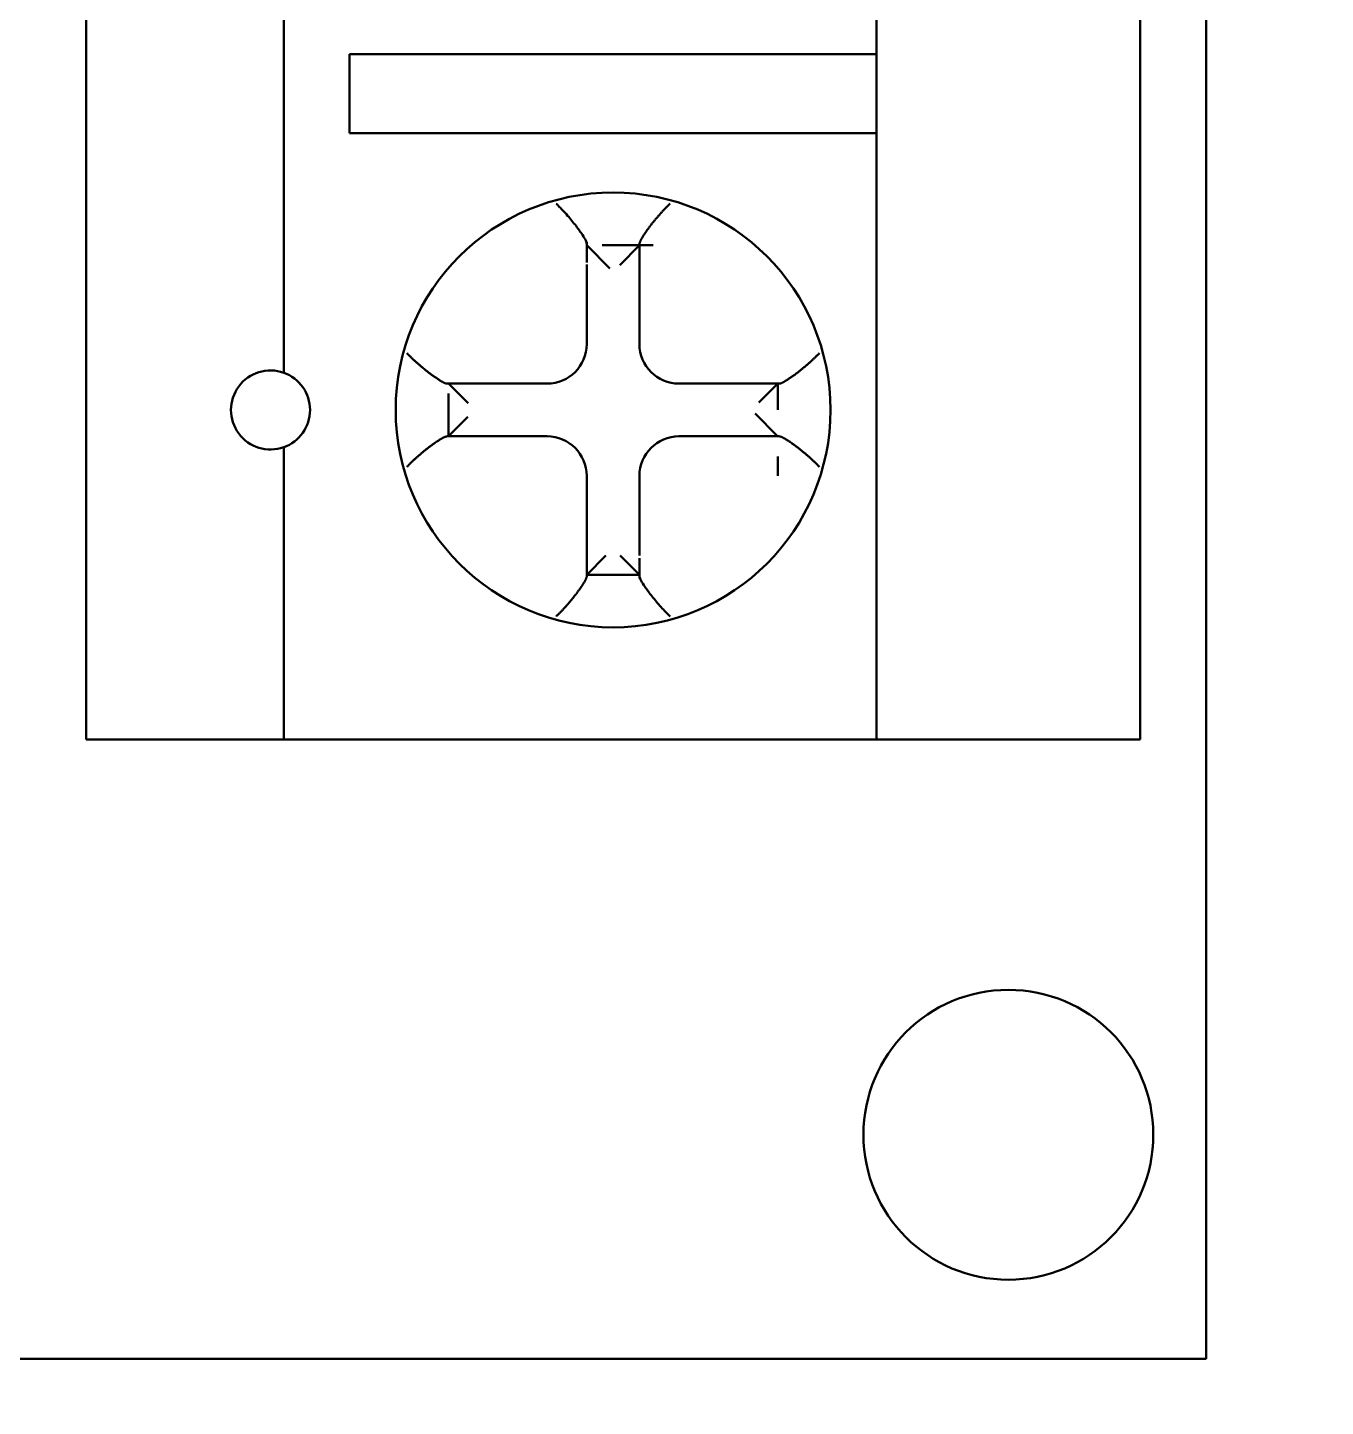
# Model space of a CAD drawing. Header units: millimetres. Extents: x 0 to 841, y 0 to 594.
# Drawn here: x 511.8 to 521.65, y 258.81 to 269.27 of the extents above; entities that cross this region are included whole.
import ezdxf

# ---------------------------------------------------------------- set-up
doc = ezdxf.new("R2010")
doc.units = ezdxf.units.MM
doc.layers.add('Hatch (ISO)', color=7, linetype='Continuous', lineweight=18)
doc.layers.add('Visible (ISO)', color=7, linetype='Continuous', lineweight=50)

msp = doc.modelspace()

# ---------------------------------------------------------------- hatches: boundary and pattern name
at = {"layer": 'Hatch (ISO)'}
h = msp.add_hatch(dxfattribs=at)
h.set_pattern_fill('ANSI31', color=256, scale=25.4, style=0)
h.set_pattern_definition([(45, (0, 0), (-2.245064, 2.245064), [])])
edge = h.paths.add_edge_path()
edge.add_ellipse((416.288, 307.621), major_axis=(-9.758, 2.186), ratio=1, start_angle=270, end_angle=282.6294)
edge.add_line((416.288, 317.621), (382.416, 317.621))
edge.add_ellipse((382.416, 312.621), major_axis=(-5, 0), ratio=1, start_angle=270, end_angle=360)
edge.add_line((377.416, 312.621), (377.416, 210.621))
edge.add_ellipse((382.416, 210.621), major_axis=(0, -5), ratio=1, start_angle=270, end_angle=360)
edge.add_line((382.416, 205.621), (416.288, 205.621))
edge.add_ellipse((416.288, 215.621), major_axis=(10, 0), ratio=1, start_angle=270, end_angle=282.6294)
edge.add_ellipse((445.416, 85.621), major_axis=(120.242, 26.942), ratio=1, start_angle=64.74122, end_angle=90, ccw=False)
edge.add_ellipse((474.544, 215.621), major_axis=(9.758, -2.186), ratio=1, start_angle=270, end_angle=282.6294)
edge.add_line((474.544, 205.621), (558.416, 205.621))
edge.add_ellipse((558.416, 210.621), major_axis=(5, 0), ratio=1, start_angle=270, end_angle=360)
edge.add_line((563.416, 210.621), (563.416, 312.621))
edge.add_ellipse((558.416, 312.621), major_axis=(0, 5), ratio=1, start_angle=270, end_angle=360)
edge.add_line((558.416, 317.621), (474.544, 317.621))
edge.add_ellipse((474.544, 307.621), major_axis=(-10, 0), ratio=1, start_angle=270, end_angle=282.6294)
edge.add_ellipse((445.416, 437.621), major_axis=(-120.242, -26.942), ratio=1, start_angle=64.74122, end_angle=90, ccw=False)
edge = h.paths.add_edge_path(flags=0)
edge.add_line((388.916, 208.621), (388.916, 210.621))
edge.add_ellipse((382.416, 210.621), major_axis=(0, 6.5), ratio=1, start_angle=270, end_angle=363.5049)
edge.add_line((382.019, 217.108), (380.416, 217.108))
edge.add_line((380.416, 217.108), (380.416, 221.814))
edge.add_spline(control_points=[(380.416, 221.814), (380.416, 222.421), (380.5, 223.145), (380.692, 224.324), (380.822, 224.956), (381.036, 226.225), (381.109, 226.863), (381.109, 228.037), (381.036, 228.675), (380.822, 229.944), (380.692, 230.576), (380.5, 231.755), (380.416, 232.479), (380.416, 233.086)], knot_values=[1.346639, 1.346639, 1.346639, 1.346639, 1.528836, 1.528836, 1.705012, 1.705012, 1.881187, 1.881187, 2.057362, 2.057362, 2.233538, 2.233538, 2.415734, 2.415734, 2.415734, 2.415734], degree=3, periodic=0)
edge.add_line((380.416, 233.086), (380.416, 241.621))
edge.add_ellipse((380.416, 244.121), major_axis=(2.5, 0), ratio=1, start_angle=270, end_angle=450)
edge.add_line((380.416, 246.621), (380.416, 276.621))
edge.add_ellipse((380.416, 279.121), major_axis=(2.5, 0), ratio=1, start_angle=270, end_angle=450)
edge.add_line((380.416, 281.621), (380.416, 306.121))
edge.add_line((380.416, 306.121), (382.489, 306.121))
edge.add_ellipse((382.416, 312.621), major_axis=(6.5, 0.073), ratio=1, start_angle=270, end_angle=359.355)
edge.add_line((388.916, 312.621), (388.916, 314.621))
edge.add_line((388.916, 314.621), (416.288, 314.621))
edge.add_ellipse((416.288, 307.621), major_axis=(7, 0), ratio=1, start_angle=77.3706, end_angle=90, ccw=False)
edge.add_ellipse((445.416, 437.621), major_axis=(123.169, -27.598), ratio=1, start_angle=270, end_angle=279.22446)
edge.add_ellipse((445.416, 311.397), major_axis=(-0.223, -7.497), ratio=1, start_angle=270, end_angle=453.4049)
edge.add_ellipse((445.416, 437.621), major_axis=(126.001, 7.497), ratio=1, start_angle=270, end_angle=279.22446)
edge.add_ellipse((474.544, 307.621), major_axis=(6.831, 1.531), ratio=1, start_angle=77.3706, end_angle=90, ccw=False)
edge.add_line((474.544, 314.621), (535.916, 314.621))
edge.add_ellipse((538.416, 314.621), major_axis=(0, -2.5), ratio=1, start_angle=270, end_angle=450)
edge.add_line((540.916, 314.621), (551.918, 314.621))
edge.add_line((551.918, 314.621), (551.918, 312.445))
edge.add_ellipse((558.416, 312.621), major_axis=(0.176, -6.498), ratio=1, start_angle=270, end_angle=359.0971)
edge.add_line((558.489, 306.121), (560.416, 306.121))
edge.add_line((560.416, 306.121), (560.416, 217.108))
edge.add_line((560.416, 217.108), (558.813, 217.108))
edge.add_ellipse((558.416, 210.621), major_axis=(-6.488, 0.397), ratio=1, start_angle=270, end_angle=361.9571)
edge.add_line((551.918, 210.796), (551.918, 208.621))
edge.add_line((551.918, 208.621), (540.916, 208.621))
edge.add_ellipse((538.416, 208.621), major_axis=(0, 2.5), ratio=1, start_angle=270, end_angle=450)
edge.add_line((535.916, 208.621), (474.544, 208.621))
edge.add_ellipse((474.544, 215.621), major_axis=(-7, 0), ratio=1, start_angle=77.3706, end_angle=90, ccw=False)
edge.add_ellipse((445.416, 85.621), major_axis=(-123.169, 27.598), ratio=1, start_angle=270, end_angle=279.22446)
edge.add_ellipse((445.416, 211.844), major_axis=(0.223, 7.497), ratio=1, start_angle=270, end_angle=453.4049)
edge.add_ellipse((445.416, 85.621), major_axis=(-126.001, -7.497), ratio=1, start_angle=270, end_angle=279.22446)
edge.add_ellipse((416.288, 215.621), major_axis=(-6.831, -1.531), ratio=1, start_angle=77.3706, end_angle=90, ccw=False)
edge.add_line((416.288, 208.621), (388.916, 208.621))
edge = h.paths.add_edge_path(flags=0)
edge.add_ellipse((557.666, 211.371), major_axis=(0, 2.172), ratio=1, start_angle=0, end_angle=360)
edge = h.paths.add_edge_path(flags=0)
edge.add_ellipse((557.666, 311.871), major_axis=(0, 2.172), ratio=1, start_angle=0, end_angle=360)
edge = h.paths.add_edge_path(flags=0)
edge.add_ellipse((383.166, 311.871), major_axis=(0, 2.172), ratio=1, start_angle=0, end_angle=360)
edge = h.paths.add_edge_path(flags=0)
edge.add_ellipse((383.166, 211.371), major_axis=(0, 2.172), ratio=1, start_angle=0, end_angle=360)
edge = h.paths.add_edge_path(flags=0)
edge.add_ellipse((445.416, 214.344), major_axis=(0, 2), ratio=1, start_angle=0, end_angle=360)
edge = h.paths.add_edge_path(flags=0)
edge.add_ellipse((445.416, 308.897), major_axis=(0, 2), ratio=1, start_angle=0, end_angle=360)

# ---------------------------------------------------------------- linework, layer by layer
at = {"layer": 'Visible (ISO)'}
for p, q in [((520.748, 259.168), (520.748, 278.568)), ((512.248, 273.868), (512.248, 263.868)), ((518.248, 273.868), (518.248, 269.068)), ((520.248, 273.868), (520.248, 263.868)), ((513.748, 271.085), (513.748, 266.651)), ((514.248, 269.068), (514.248, 268.468)), ((518.248, 269.068), (514.248, 269.068)), ((518.248, 269.068), (518.248, 268.468)), ((518.248, 268.468), (514.248, 268.468)), ((518.248, 268.468), (518.248, 263.868)), ((516.048, 267.642), (516.048, 267.488)), ((516.224, 267.442), (516.05, 267.616)), ((516.553, 267.618), (516.164, 267.618)), ((516.448, 267.618), (516.298, 267.468)), ((516.448, 267.473), (516.448, 267.628)), ((516.048, 266.868), (516.048, 267.473)), ((516.448, 267.473), (516.448, 266.868)), ((515.143, 266.568), (514.988, 266.568)), ((515.147, 266.419), (514.998, 266.568)), ((514.998, 266.494), (514.998, 266.291)), ((515.143, 266.568), (515.748, 266.568)), ((516.748, 266.568), (517.353, 266.568)), ((517.508, 266.568), (517.353, 266.568)), ((517.498, 266.568), (517.354, 266.424)), ((517.498, 266.568), (517.498, 266.368)), ((514.998, 266.168), (514.998, 266.368)), ((515.145, 266.315), (514.998, 266.168)), ((517.496, 266.169), (517.326, 266.34)), ((513.748, 266.085), (513.748, 263.868)), ((514.988, 266.168), (515.143, 266.168)), ((515.748, 266.168), (515.143, 266.168)), ((517.353, 266.168), (516.748, 266.168)), ((517.353, 266.168), (517.508, 266.168)), ((517.498, 266.016), (517.498, 265.867)), ((516.048, 265.263), (516.048, 265.868)), ((516.448, 265.868), (516.448, 265.263)), ((516.194, 265.264), (516.048, 265.118)), ((516.048, 265.108), (516.048, 265.263)), ((516.448, 265.118), (516.302, 265.264)), ((516.448, 265.243), (516.448, 265.089)), ((516.448, 265.118), (516.048, 265.118)), ((513.748, 263.868), (512.248, 263.868)), ((518.248, 263.868), (513.748, 263.868)), ((520.248, 263.868), (518.248, 263.868)), ((511.598, 259.168), (520.748, 259.168))]:
    msp.add_line(p, q, dxfattribs=at)
for centre, radius in [((516.248, 266.368), 1.65), ((519.248, 260.868), 1.1)]:
    msp.add_circle(centre, radius, dxfattribs=at)
for centre, start, end in [((515.748, 266.868), 270, 0), ((516.748, 266.868), 180, 270), ((513.648, 266.368), 70.5288, 289.4712), ((513.648, 266.368), 289.4712, 70.5288), ((515.748, 265.868), 0, 90), ((516.748, 265.868), 90, 180)]:
    msp.add_arc(centre, 0.3, start, end, dxfattribs=at)
for points, knots in [([(516.048, 267.628), (516.048, 267.63), (516.047, 267.634), (516.045, 267.643), (516.043, 267.648), (516.034, 267.666), (516.025, 267.68), (516.002, 267.716), (515.986, 267.739), (515.946, 267.791), (515.925, 267.817), (515.879, 267.87), (515.854, 267.896), (515.826, 267.924), (515.821, 267.929), (515.816, 267.933)], [0.000001, 0.000001, 0.000001, 0.000001, 0.00287768, 0.00287768, 0.00591078, 0.00591078, 0.01244531, 0.01244531, 0.0208303, 0.0208303, 0.02984915, 0.02984915, 0.03976854, 0.03976854, 0.04179777, 0.04179777, 0.04179777, 0.04179777]), ([(516.448, 267.628), (516.448, 267.629), (516.448, 267.63), (516.448, 267.631), (516.449, 267.632), (516.449, 267.634), (516.449, 267.635), (516.45, 267.637), (516.45, 267.638), (516.451, 267.64), (516.451, 267.642), (516.452, 267.643), (516.453, 267.645), (516.453, 267.647), (516.454, 267.648), (516.455, 267.65), (516.456, 267.652), (516.457, 267.654), (516.458, 267.656), (516.458, 267.657), (516.459, 267.658), (516.459, 267.659), (516.46, 267.66), (516.46, 267.661), (516.461, 267.662), (516.462, 267.664), (516.463, 267.666), (516.464, 267.668), (516.466, 267.671), (516.467, 267.673), (516.468, 267.675), (516.469, 267.677), (516.471, 267.68), (516.472, 267.682), (516.474, 267.684), (516.475, 267.687), (516.477, 267.689), (516.478, 267.691), (516.48, 267.694), (516.481, 267.696), (516.483, 267.698), (516.484, 267.701), (516.486, 267.703), (516.488, 267.706), (516.489, 267.708), (516.491, 267.711), (516.493, 267.713), (516.494, 267.716), (516.496, 267.718), (516.498, 267.721), (516.5, 267.724), (516.502, 267.726), (516.503, 267.729), (516.505, 267.731), (516.507, 267.734), (516.509, 267.736), (516.511, 267.739), (516.513, 267.742), (516.515, 267.744), (516.517, 267.747), (516.519, 267.75), (516.521, 267.752), (516.523, 267.755), (516.525, 267.758), (516.527, 267.76), (516.529, 267.763), (516.531, 267.766), (516.533, 267.768), (516.535, 267.771), (516.537, 267.774), (516.539, 267.776), (516.541, 267.779), (516.543, 267.782), (516.545, 267.784), (516.547, 267.787), (516.55, 267.79), (516.552, 267.792), (516.554, 267.795), (516.556, 267.798), (516.558, 267.8), (516.56, 267.803), (516.562, 267.806), (516.565, 267.808), (516.567, 267.811), (516.569, 267.814), (516.571, 267.816), (516.573, 267.819), (516.576, 267.821), (516.578, 267.824), (516.58, 267.827), (516.582, 267.829), (516.584, 267.832), (516.587, 267.834), (516.589, 267.837), (516.591, 267.84), (516.593, 267.842), (516.596, 267.845), (516.598, 267.847), (516.6, 267.85), (516.602, 267.852), (516.604, 267.855), (516.607, 267.857), (516.609, 267.86), (516.611, 267.862), (516.613, 267.865), (516.616, 267.867), (516.618, 267.87), (516.62, 267.872), (516.622, 267.875), (516.624, 267.877), (516.627, 267.879), (516.629, 267.882), (516.631, 267.884), (516.633, 267.886), (516.635, 267.889), (516.638, 267.891), (516.64, 267.893), (516.642, 267.896), (516.644, 267.898), (516.646, 267.9), (516.649, 267.902), (516.651, 267.905), (516.653, 267.907), (516.655, 267.909), (516.657, 267.911), (516.659, 267.913), (516.661, 267.915), (516.663, 267.917), (516.666, 267.919), (516.668, 267.921), (516.67, 267.923), (516.672, 267.925), (516.674, 267.927), (516.676, 267.929), (516.678, 267.931), (516.68, 267.933)], [0, 0, 0, 0, 0.022727, 0.022727, 0.022727, 0.045455, 0.045455, 0.045455, 0.068182, 0.068182, 0.068182, 0.090909, 0.090909, 0.090909, 0.113636, 0.113636, 0.113636, 0.136364, 0.136364, 0.136364, 0.147688, 0.147688, 0.147688, 0.159091, 0.159091, 0.159091, 0.181818, 0.181818, 0.181818, 0.204545, 0.204545, 0.204545, 0.227273, 0.227273, 0.227273, 0.25, 0.25, 0.25, 0.272727, 0.272727, 0.272727, 0.295455, 0.295455, 0.295455, 0.318182, 0.318182, 0.318182, 0.340909, 0.340909, 0.340909, 0.363636, 0.363636, 0.363636, 0.386364, 0.386364, 0.386364, 0.409091, 0.409091, 0.409091, 0.431818, 0.431818, 0.431818, 0.454545, 0.454545, 0.454545, 0.477273, 0.477273, 0.477273, 0.5, 0.5, 0.5, 0.522727, 0.522727, 0.522727, 0.545455, 0.545455, 0.545455, 0.568182, 0.568182, 0.568182, 0.590909, 0.590909, 0.590909, 0.613636, 0.613636, 0.613636, 0.636364, 0.636364, 0.636364, 0.659091, 0.659091, 0.659091, 0.681818, 0.681818, 0.681818, 0.704545, 0.704545, 0.704545, 0.727273, 0.727273, 0.727273, 0.75, 0.75, 0.75, 0.772727, 0.772727, 0.772727, 0.795455, 0.795455, 0.795455, 0.818182, 0.818182, 0.818182, 0.840909, 0.840909, 0.840909, 0.863636, 0.863636, 0.863636, 0.886364, 0.886364, 0.886364, 0.909091, 0.909091, 0.909091, 0.931818, 0.931818, 0.931818, 0.954545, 0.954545, 0.954545, 0.977273, 0.977273, 0.977273, 1, 1, 1, 1]), ([(514.988, 266.568), (514.987, 266.568), (514.986, 266.568), (514.985, 266.568), (514.983, 266.568), (514.982, 266.569), (514.981, 266.569), (514.979, 266.569), (514.978, 266.57), (514.976, 266.57), (514.974, 266.571), (514.973, 266.571), (514.971, 266.572), (514.969, 266.573), (514.967, 266.574), (514.966, 266.575), (514.964, 266.575), (514.962, 266.576), (514.96, 266.577), (514.958, 266.578), (514.956, 266.579), (514.954, 266.58), (514.952, 266.582), (514.95, 266.583), (514.947, 266.584), (514.946, 266.585), (514.944, 266.586), (514.943, 266.587), (514.94, 266.588), (514.937, 266.59), (514.934, 266.592), (514.932, 266.593), (514.929, 266.595), (514.927, 266.596), (514.925, 266.598), (514.922, 266.599), (514.92, 266.601), (514.917, 266.602), (514.915, 266.604), (514.913, 266.606), (514.91, 266.607), (514.908, 266.609), (514.905, 266.611), (514.903, 266.612), (514.9, 266.614), (514.898, 266.616), (514.895, 266.618), (514.892, 266.619), (514.89, 266.621), (514.887, 266.623), (514.885, 266.625), (514.882, 266.627), (514.879, 266.629), (514.877, 266.631), (514.874, 266.633), (514.872, 266.634), (514.869, 266.636), (514.866, 266.638), (514.864, 266.64), (514.861, 266.642), (514.858, 266.644), (514.856, 266.646), (514.853, 266.648), (514.85, 266.65), (514.848, 266.652), (514.845, 266.654), (514.842, 266.657), (514.84, 266.659), (514.837, 266.661), (514.834, 266.663), (514.832, 266.665), (514.829, 266.667), (514.826, 266.669), (514.824, 266.671), (514.821, 266.673), (514.818, 266.676), (514.816, 266.677), (514.815, 266.679), (514.813, 266.68), (514.809, 266.683), (514.806, 266.686), (514.802, 266.689), (514.8, 266.691), (514.797, 266.693), (514.795, 266.695), (514.792, 266.697), (514.789, 266.7), (514.787, 266.702), (514.784, 266.704), (514.781, 266.706), (514.779, 266.708), (514.776, 266.711), (514.774, 266.713), (514.771, 266.715), (514.769, 266.717), (514.766, 266.72), (514.764, 266.722), (514.761, 266.724), (514.759, 266.726), (514.756, 266.728), (514.754, 266.731), (514.751, 266.733), (514.749, 266.735), (514.746, 266.737), (514.744, 266.74), (514.741, 266.742), (514.739, 266.744), (514.737, 266.746), (514.734, 266.748), (514.732, 266.751), (514.729, 266.753), (514.727, 266.755), (514.725, 266.757), (514.723, 266.759), (514.72, 266.762), (514.718, 266.764), (514.716, 266.766), (514.714, 266.768), (514.711, 266.77), (514.709, 266.772), (514.707, 266.775), (514.705, 266.777), (514.703, 266.779), (514.701, 266.781), (514.699, 266.783), (514.697, 266.785), (514.695, 266.787), (514.693, 266.789), (514.691, 266.791), (514.689, 266.793), (514.687, 266.796), (514.685, 266.798), (514.683, 266.8)], [0, 0, 0, 0, 0.022727, 0.022727, 0.022727, 0.045455, 0.045455, 0.045455, 0.068182, 0.068182, 0.068182, 0.090909, 0.090909, 0.090909, 0.113636, 0.113636, 0.113636, 0.136364, 0.136364, 0.136364, 0.159091, 0.159091, 0.159091, 0.181818, 0.181818, 0.181818, 0.197847, 0.197847, 0.197847, 0.227273, 0.227273, 0.227273, 0.25, 0.25, 0.25, 0.272727, 0.272727, 0.272727, 0.295455, 0.295455, 0.295455, 0.318182, 0.318182, 0.318182, 0.340909, 0.340909, 0.340909, 0.363636, 0.363636, 0.363636, 0.386364, 0.386364, 0.386364, 0.409091, 0.409091, 0.409091, 0.431818, 0.431818, 0.431818, 0.454545, 0.454545, 0.454545, 0.477273, 0.477273, 0.477273, 0.5, 0.5, 0.5, 0.522727, 0.522727, 0.522727, 0.545455, 0.545455, 0.545455, 0.568182, 0.568182, 0.568182, 0.584169, 0.584169, 0.584169, 0.613636, 0.613636, 0.613636, 0.636364, 0.636364, 0.636364, 0.659091, 0.659091, 0.659091, 0.681818, 0.681818, 0.681818, 0.704545, 0.704545, 0.704545, 0.727273, 0.727273, 0.727273, 0.75, 0.75, 0.75, 0.772727, 0.772727, 0.772727, 0.795455, 0.795455, 0.795455, 0.818182, 0.818182, 0.818182, 0.840909, 0.840909, 0.840909, 0.863636, 0.863636, 0.863636, 0.886364, 0.886364, 0.886364, 0.909091, 0.909091, 0.909091, 0.931818, 0.931818, 0.931818, 0.954545, 0.954545, 0.954545, 0.977273, 0.977273, 0.977273, 1, 1, 1, 1]), ([(517.508, 266.568), (517.509, 266.568), (517.51, 266.568), (517.512, 266.568), (517.513, 266.568), (517.514, 266.569), (517.516, 266.569), (517.517, 266.569), (517.519, 266.57), (517.52, 266.57), (517.522, 266.571), (517.524, 266.571), (517.525, 266.572), (517.527, 266.573), (517.529, 266.574), (517.531, 266.575), (517.533, 266.575), (517.535, 266.576), (517.536, 266.577), (517.538, 266.578), (517.54, 266.579), (517.543, 266.58), (517.545, 266.582), (517.547, 266.583), (517.549, 266.584), (517.551, 266.585), (517.553, 266.586), (517.555, 266.588), (517.558, 266.589), (517.56, 266.59), (517.562, 266.592), (517.565, 266.593), (517.567, 266.595), (517.569, 266.596), (517.572, 266.598), (517.574, 266.599), (517.576, 266.601), (517.579, 266.602), (517.581, 266.604), (517.584, 266.606), (517.586, 266.607), (517.589, 266.609), (517.591, 266.611), (517.594, 266.612), (517.596, 266.614), (517.599, 266.616), (517.601, 266.618), (517.604, 266.619), (517.607, 266.621), (517.609, 266.623), (517.612, 266.625), (517.614, 266.627), (517.617, 266.629), (517.619, 266.631), (517.622, 266.633), (517.625, 266.634), (517.627, 266.636), (517.63, 266.638), (517.633, 266.64), (517.635, 266.642), (517.638, 266.644), (517.641, 266.646), (517.643, 266.648), (517.646, 266.65), (517.649, 266.652), (517.651, 266.654), (517.654, 266.657), (517.657, 266.659), (517.659, 266.661), (517.662, 266.663), (517.665, 266.665), (517.667, 266.667), (517.67, 266.669), (517.673, 266.671), (517.675, 266.673), (517.678, 266.676), (517.681, 266.678), (517.683, 266.68), (517.686, 266.682), (517.689, 266.684), (517.691, 266.686), (517.694, 266.689), (517.697, 266.691), (517.699, 266.693), (517.702, 266.695), (517.704, 266.697), (517.707, 266.7), (517.71, 266.702), (517.712, 266.704), (517.714, 266.706), (517.716, 266.707), (517.719, 266.71), (517.722, 266.713), (517.725, 266.715), (517.728, 266.717), (517.73, 266.72), (517.733, 266.722), (517.735, 266.724), (517.738, 266.726), (517.74, 266.728), (517.743, 266.731), (517.745, 266.733), (517.748, 266.735), (517.75, 266.737), (517.753, 266.74), (517.755, 266.742), (517.757, 266.744), (517.76, 266.746), (517.762, 266.748), (517.765, 266.751), (517.767, 266.753), (517.769, 266.755), (517.771, 266.757), (517.774, 266.759), (517.776, 266.762), (517.778, 266.764), (517.781, 266.766), (517.783, 266.768), (517.785, 266.77), (517.787, 266.772), (517.789, 266.775), (517.791, 266.777), (517.794, 266.779), (517.796, 266.781), (517.798, 266.783), (517.8, 266.785), (517.802, 266.787), (517.804, 266.789), (517.806, 266.791), (517.808, 266.793), (517.81, 266.796), (517.812, 266.798), (517.814, 266.8)], [0, 0, 0, 0, 0.0227273, 0.0227273, 0.0227273, 0.0454545, 0.0454545, 0.0454545, 0.0681818, 0.0681818, 0.0681818, 0.0909091, 0.0909091, 0.0909091, 0.1136364, 0.1136364, 0.1136364, 0.1363636, 0.1363636, 0.1363636, 0.1590909, 0.1590909, 0.1590909, 0.1818182, 0.1818182, 0.1818182, 0.2045455, 0.2045455, 0.2045455, 0.2272727, 0.2272727, 0.2272727, 0.25, 0.25, 0.25, 0.2727273, 0.2727273, 0.2727273, 0.2954545, 0.2954545, 0.2954545, 0.3181818, 0.3181818, 0.3181818, 0.3409091, 0.3409091, 0.3409091, 0.3636364, 0.3636364, 0.3636364, 0.3863636, 0.3863636, 0.3863636, 0.4090909, 0.4090909, 0.4090909, 0.4318182, 0.4318182, 0.4318182, 0.4545455, 0.4545455, 0.4545455, 0.4772727, 0.4772727, 0.4772727, 0.5, 0.5, 0.5, 0.5227273, 0.5227273, 0.5227273, 0.5454545, 0.5454545, 0.5454545, 0.5681818, 0.5681818, 0.5681818, 0.5909091, 0.5909091, 0.5909091, 0.6136364, 0.6136364, 0.6136364, 0.6363636, 0.6363636, 0.6363636, 0.6590909, 0.6590909, 0.6590909, 0.6782749, 0.6782749, 0.6782749, 0.7045455, 0.7045455, 0.7045455, 0.7272727, 0.7272727, 0.7272727, 0.75, 0.75, 0.75, 0.7727273, 0.7727273, 0.7727273, 0.7954545, 0.7954545, 0.7954545, 0.8181818, 0.8181818, 0.8181818, 0.8409091, 0.8409091, 0.8409091, 0.8636364, 0.8636364, 0.8636364, 0.8863636, 0.8863636, 0.8863636, 0.9090909, 0.9090909, 0.9090909, 0.9318182, 0.9318182, 0.9318182, 0.9545455, 0.9545455, 0.9545455, 0.9772727, 0.9772727, 0.9772727, 1, 1, 1, 1]), ([(514.988, 266.168), (514.987, 266.168), (514.986, 266.168), (514.985, 266.167), (514.983, 266.167), (514.982, 266.167), (514.981, 266.167), (514.979, 266.166), (514.978, 266.166), (514.976, 266.165), (514.974, 266.165), (514.973, 266.164), (514.971, 266.163), (514.969, 266.163), (514.967, 266.162), (514.966, 266.161), (514.964, 266.16), (514.962, 266.159), (514.96, 266.158), (514.958, 266.157), (514.956, 266.156), (514.954, 266.155), (514.952, 266.154), (514.95, 266.153), (514.947, 266.152), (514.945, 266.15), (514.943, 266.149), (514.941, 266.148), (514.939, 266.146), (514.936, 266.145), (514.934, 266.144), (514.932, 266.142), (514.929, 266.141), (514.927, 266.139), (514.925, 266.138), (514.922, 266.136), (514.92, 266.135), (514.917, 266.133), (514.915, 266.132), (514.913, 266.13), (514.91, 266.128), (514.908, 266.127), (514.905, 266.125), (514.903, 266.123), (514.9, 266.121), (514.898, 266.12), (514.895, 266.118), (514.892, 266.116), (514.89, 266.114), (514.887, 266.112), (514.885, 266.111), (514.882, 266.109), (514.879, 266.107), (514.877, 266.105), (514.874, 266.103), (514.872, 266.101), (514.869, 266.099), (514.866, 266.097), (514.864, 266.095), (514.861, 266.093), (514.858, 266.091), (514.856, 266.089), (514.853, 266.087), (514.85, 266.085), (514.848, 266.083), (514.845, 266.081), (514.842, 266.079), (514.84, 266.077), (514.837, 266.075), (514.834, 266.073), (514.832, 266.071), (514.829, 266.069), (514.826, 266.066), (514.824, 266.064), (514.821, 266.062), (514.818, 266.06), (514.816, 266.058), (514.813, 266.056), (514.81, 266.053), (514.808, 266.051), (514.805, 266.049), (514.802, 266.047), (514.8, 266.045), (514.797, 266.043), (514.795, 266.04), (514.792, 266.038), (514.789, 266.036), (514.787, 266.034), (514.784, 266.032), (514.782, 266.03), (514.78, 266.028), (514.777, 266.026), (514.774, 266.023), (514.771, 266.02), (514.769, 266.018), (514.766, 266.016), (514.764, 266.014), (514.761, 266.012), (514.759, 266.009), (514.756, 266.007), (514.754, 266.005), (514.751, 266.003), (514.749, 266), (514.746, 265.998), (514.744, 265.996), (514.741, 265.994), (514.739, 265.991), (514.737, 265.989), (514.734, 265.987), (514.732, 265.985), (514.729, 265.983), (514.727, 265.98), (514.725, 265.978), (514.723, 265.976), (514.72, 265.974), (514.718, 265.972), (514.716, 265.97), (514.714, 265.967), (514.711, 265.965), (514.709, 265.963), (514.707, 265.961), (514.705, 265.959), (514.703, 265.957), (514.701, 265.955), (514.699, 265.952), (514.697, 265.95), (514.695, 265.948), (514.693, 265.946), (514.691, 265.944), (514.689, 265.942), (514.687, 265.94), (514.685, 265.938), (514.683, 265.936)], [0, 0, 0, 0, 0.0227273, 0.0227273, 0.0227273, 0.0454545, 0.0454545, 0.0454545, 0.0681818, 0.0681818, 0.0681818, 0.0909091, 0.0909091, 0.0909091, 0.1136364, 0.1136364, 0.1136364, 0.1363636, 0.1363636, 0.1363636, 0.1590909, 0.1590909, 0.1590909, 0.1818182, 0.1818182, 0.1818182, 0.2045455, 0.2045455, 0.2045455, 0.2272727, 0.2272727, 0.2272727, 0.25, 0.25, 0.25, 0.2727273, 0.2727273, 0.2727273, 0.2954545, 0.2954545, 0.2954545, 0.3181818, 0.3181818, 0.3181818, 0.3409091, 0.3409091, 0.3409091, 0.3636364, 0.3636364, 0.3636364, 0.3863636, 0.3863636, 0.3863636, 0.4090909, 0.4090909, 0.4090909, 0.4318182, 0.4318182, 0.4318182, 0.4545455, 0.4545455, 0.4545455, 0.4772727, 0.4772727, 0.4772727, 0.5, 0.5, 0.5, 0.5227273, 0.5227273, 0.5227273, 0.5454545, 0.5454545, 0.5454545, 0.5681818, 0.5681818, 0.5681818, 0.5909091, 0.5909091, 0.5909091, 0.6136364, 0.6136364, 0.6136364, 0.6363636, 0.6363636, 0.6363636, 0.6590909, 0.6590909, 0.6590909, 0.6782749, 0.6782749, 0.6782749, 0.7045455, 0.7045455, 0.7045455, 0.7272727, 0.7272727, 0.7272727, 0.75, 0.75, 0.75, 0.7727273, 0.7727273, 0.7727273, 0.7954545, 0.7954545, 0.7954545, 0.8181818, 0.8181818, 0.8181818, 0.8409091, 0.8409091, 0.8409091, 0.8636364, 0.8636364, 0.8636364, 0.8863636, 0.8863636, 0.8863636, 0.9090909, 0.9090909, 0.9090909, 0.9318182, 0.9318182, 0.9318182, 0.9545455, 0.9545455, 0.9545455, 0.9772727, 0.9772727, 0.9772727, 1, 1, 1, 1]), ([(517.508, 266.168), (517.509, 266.168), (517.51, 266.168), (517.512, 266.167), (517.513, 266.167), (517.514, 266.167), (517.516, 266.167), (517.517, 266.166), (517.519, 266.166), (517.52, 266.165), (517.522, 266.165), (517.524, 266.164), (517.525, 266.163), (517.527, 266.163), (517.529, 266.162), (517.531, 266.161), (517.533, 266.16), (517.535, 266.159), (517.536, 266.158), (517.538, 266.157), (517.54, 266.156), (517.543, 266.155), (517.545, 266.154), (517.547, 266.153), (517.549, 266.152), (517.55, 266.151), (517.552, 266.15), (517.554, 266.149), (517.556, 266.147), (517.559, 266.146), (517.562, 266.144), (517.565, 266.142), (517.567, 266.141), (517.569, 266.139), (517.572, 266.138), (517.574, 266.136), (517.576, 266.135), (517.579, 266.133), (517.581, 266.132), (517.584, 266.13), (517.586, 266.128), (517.589, 266.127), (517.591, 266.125), (517.594, 266.123), (517.596, 266.121), (517.599, 266.12), (517.601, 266.118), (517.604, 266.116), (517.607, 266.114), (517.609, 266.112), (517.612, 266.111), (517.614, 266.109), (517.617, 266.107), (517.619, 266.105), (517.622, 266.103), (517.625, 266.101), (517.627, 266.099), (517.63, 266.097), (517.633, 266.095), (517.635, 266.093), (517.638, 266.091), (517.641, 266.089), (517.643, 266.087), (517.646, 266.085), (517.649, 266.083), (517.651, 266.081), (517.654, 266.079), (517.657, 266.077), (517.659, 266.075), (517.662, 266.073), (517.665, 266.071), (517.667, 266.069), (517.67, 266.066), (517.673, 266.064), (517.675, 266.062), (517.678, 266.06), (517.68, 266.058), (517.682, 266.057), (517.684, 266.055), (517.687, 266.053), (517.691, 266.05), (517.694, 266.047), (517.697, 266.045), (517.699, 266.043), (517.702, 266.04), (517.704, 266.038), (517.707, 266.036), (517.71, 266.034), (517.712, 266.032), (517.715, 266.029), (517.717, 266.027), (517.72, 266.025), (517.723, 266.023), (517.725, 266.02), (517.728, 266.018), (517.73, 266.016), (517.733, 266.014), (517.735, 266.012), (517.738, 266.009), (517.74, 266.007), (517.743, 266.005), (517.745, 266.003), (517.748, 266), (517.75, 265.998), (517.753, 265.996), (517.755, 265.994), (517.757, 265.991), (517.76, 265.989), (517.762, 265.987), (517.765, 265.985), (517.767, 265.983), (517.769, 265.98), (517.771, 265.978), (517.774, 265.976), (517.776, 265.974), (517.778, 265.972), (517.781, 265.97), (517.783, 265.967), (517.785, 265.965), (517.787, 265.963), (517.789, 265.961), (517.791, 265.959), (517.794, 265.957), (517.796, 265.955), (517.798, 265.952), (517.8, 265.95), (517.802, 265.948), (517.804, 265.946), (517.806, 265.944), (517.808, 265.942), (517.81, 265.94), (517.812, 265.938), (517.814, 265.936)], [0, 0, 0, 0, 0.022727, 0.022727, 0.022727, 0.045455, 0.045455, 0.045455, 0.068182, 0.068182, 0.068182, 0.090909, 0.090909, 0.090909, 0.113636, 0.113636, 0.113636, 0.136364, 0.136364, 0.136364, 0.159091, 0.159091, 0.159091, 0.181818, 0.181818, 0.181818, 0.197847, 0.197847, 0.197847, 0.227273, 0.227273, 0.227273, 0.25, 0.25, 0.25, 0.272727, 0.272727, 0.272727, 0.295455, 0.295455, 0.295455, 0.318182, 0.318182, 0.318182, 0.340909, 0.340909, 0.340909, 0.363636, 0.363636, 0.363636, 0.386364, 0.386364, 0.386364, 0.409091, 0.409091, 0.409091, 0.431818, 0.431818, 0.431818, 0.454545, 0.454545, 0.454545, 0.477273, 0.477273, 0.477273, 0.5, 0.5, 0.5, 0.522727, 0.522727, 0.522727, 0.545455, 0.545455, 0.545455, 0.568182, 0.568182, 0.568182, 0.584169, 0.584169, 0.584169, 0.613636, 0.613636, 0.613636, 0.636364, 0.636364, 0.636364, 0.659091, 0.659091, 0.659091, 0.681818, 0.681818, 0.681818, 0.704545, 0.704545, 0.704545, 0.727273, 0.727273, 0.727273, 0.75, 0.75, 0.75, 0.772727, 0.772727, 0.772727, 0.795455, 0.795455, 0.795455, 0.818182, 0.818182, 0.818182, 0.840909, 0.840909, 0.840909, 0.863636, 0.863636, 0.863636, 0.886364, 0.886364, 0.886364, 0.909091, 0.909091, 0.909091, 0.931818, 0.931818, 0.931818, 0.954545, 0.954545, 0.954545, 0.977273, 0.977273, 0.977273, 1, 1, 1, 1]), ([(516.048, 265.108), (516.048, 265.107), (516.048, 265.106), (516.048, 265.104), (516.048, 265.103), (516.047, 265.102), (516.047, 265.1), (516.047, 265.099), (516.046, 265.097), (516.046, 265.096), (516.045, 265.094), (516.044, 265.092), (516.044, 265.091), (516.043, 265.089), (516.042, 265.087), (516.041, 265.085), (516.041, 265.083), (516.04, 265.081), (516.039, 265.079), (516.038, 265.078), (516.038, 265.077), (516.037, 265.076), (516.037, 265.075), (516.036, 265.074), (516.036, 265.073), (516.034, 265.071), (516.033, 265.069), (516.032, 265.067), (516.031, 265.065), (516.03, 265.063), (516.028, 265.06), (516.027, 265.058), (516.026, 265.056), (516.024, 265.054), (516.023, 265.051), (516.021, 265.049), (516.02, 265.047), (516.018, 265.044), (516.017, 265.042), (516.015, 265.039), (516.014, 265.037), (516.012, 265.035), (516.01, 265.032), (516.009, 265.03), (516.007, 265.027), (516.005, 265.025), (516.004, 265.022), (516.002, 265.02), (516, 265.017), (515.998, 265.015), (515.997, 265.012), (515.995, 265.009), (515.993, 265.007), (515.991, 265.004), (515.989, 265.002), (515.987, 264.999), (515.985, 264.996), (515.983, 264.994), (515.981, 264.991), (515.98, 264.989), (515.978, 264.986), (515.976, 264.983), (515.974, 264.981), (515.972, 264.978), (515.97, 264.975), (515.968, 264.973), (515.966, 264.97), (515.964, 264.967), (515.961, 264.965), (515.959, 264.962), (515.957, 264.959), (515.955, 264.957), (515.953, 264.954), (515.951, 264.951), (515.949, 264.949), (515.947, 264.946), (515.945, 264.943), (515.943, 264.941), (515.94, 264.938), (515.938, 264.935), (515.936, 264.933), (515.934, 264.93), (515.932, 264.927), (515.93, 264.925), (515.927, 264.922), (515.925, 264.919), (515.923, 264.917), (515.921, 264.914), (515.919, 264.911), (515.916, 264.909), (515.914, 264.906), (515.912, 264.904), (515.91, 264.901), (515.907, 264.898), (515.905, 264.896), (515.903, 264.893), (515.901, 264.891), (515.899, 264.888), (515.896, 264.886), (515.894, 264.883), (515.892, 264.881), (515.89, 264.878), (515.887, 264.876), (515.885, 264.873), (515.883, 264.871), (515.881, 264.868), (515.879, 264.866), (515.876, 264.863), (515.874, 264.861), (515.872, 264.859), (515.87, 264.856), (515.867, 264.854), (515.865, 264.851), (515.863, 264.849), (515.861, 264.847), (515.859, 264.844), (515.856, 264.842), (515.854, 264.84), (515.852, 264.838), (515.85, 264.835), (515.848, 264.833), (515.846, 264.831), (515.843, 264.829), (515.841, 264.827), (515.839, 264.825), (515.837, 264.822), (515.835, 264.82), (515.833, 264.818), (515.831, 264.816), (515.829, 264.814), (515.827, 264.812), (515.825, 264.81), (515.822, 264.808), (515.82, 264.806), (515.818, 264.804), (515.816, 264.802)], [0, 0, 0, 0, 0.022727, 0.022727, 0.022727, 0.045455, 0.045455, 0.045455, 0.068182, 0.068182, 0.068182, 0.090909, 0.090909, 0.090909, 0.113636, 0.113636, 0.113636, 0.136364, 0.136364, 0.136364, 0.147688, 0.147688, 0.147688, 0.159091, 0.159091, 0.159091, 0.181818, 0.181818, 0.181818, 0.204545, 0.204545, 0.204545, 0.227273, 0.227273, 0.227273, 0.25, 0.25, 0.25, 0.272727, 0.272727, 0.272727, 0.295455, 0.295455, 0.295455, 0.318182, 0.318182, 0.318182, 0.340909, 0.340909, 0.340909, 0.363636, 0.363636, 0.363636, 0.386364, 0.386364, 0.386364, 0.409091, 0.409091, 0.409091, 0.431818, 0.431818, 0.431818, 0.454545, 0.454545, 0.454545, 0.477273, 0.477273, 0.477273, 0.5, 0.5, 0.5, 0.522727, 0.522727, 0.522727, 0.545455, 0.545455, 0.545455, 0.568182, 0.568182, 0.568182, 0.590909, 0.590909, 0.590909, 0.613636, 0.613636, 0.613636, 0.636364, 0.636364, 0.636364, 0.659091, 0.659091, 0.659091, 0.681818, 0.681818, 0.681818, 0.704545, 0.704545, 0.704545, 0.727273, 0.727273, 0.727273, 0.75, 0.75, 0.75, 0.772727, 0.772727, 0.772727, 0.795455, 0.795455, 0.795455, 0.818182, 0.818182, 0.818182, 0.840909, 0.840909, 0.840909, 0.863636, 0.863636, 0.863636, 0.886364, 0.886364, 0.886364, 0.909091, 0.909091, 0.909091, 0.931818, 0.931818, 0.931818, 0.954545, 0.954545, 0.954545, 0.977273, 0.977273, 0.977273, 1, 1, 1, 1]), ([(516.448, 265.108), (516.448, 265.105), (516.449, 265.101), (516.452, 265.093), (516.454, 265.088), (516.462, 265.07), (516.471, 265.055), (516.494, 265.019), (516.511, 264.996), (516.55, 264.945), (516.572, 264.918), (516.618, 264.865), (516.642, 264.839), (516.67, 264.812), (516.675, 264.807), (516.68, 264.802)], [0.000001, 0.000001, 0.000001, 0.000001, 0.00287768, 0.00287768, 0.00591078, 0.00591078, 0.01244531, 0.01244531, 0.0208303, 0.0208303, 0.02984915, 0.02984915, 0.03976854, 0.03976854, 0.04179777, 0.04179777, 0.04179777, 0.04179777])]:
    msp.add_open_spline(points, degree=3, knots=knots, dxfattribs=at)

doc.saveas('drawing.dxf')
